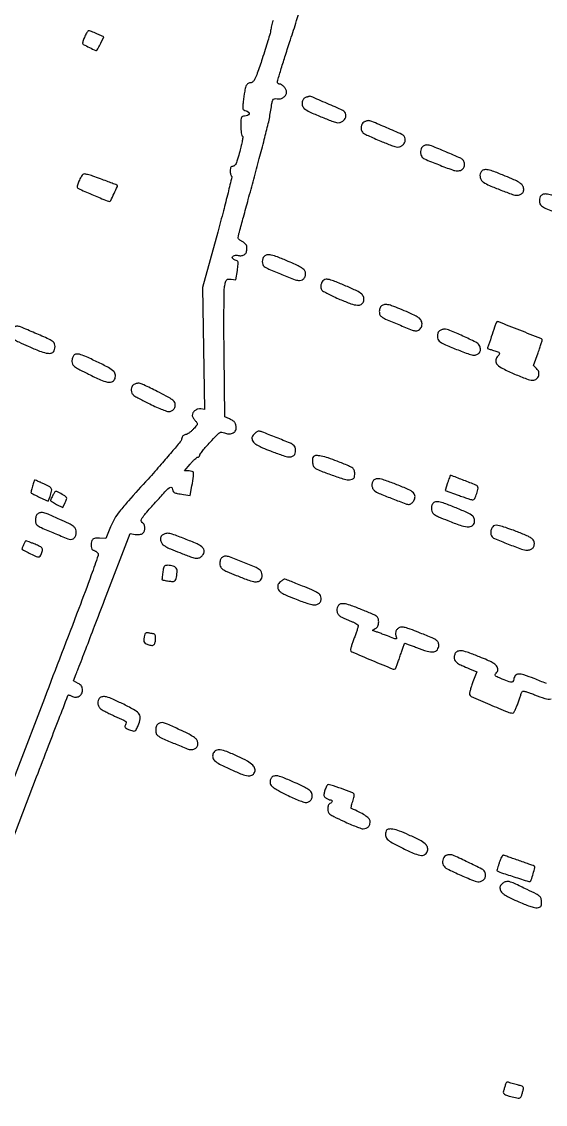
# Model space of a CAD drawing. Header units: metres. Extents: x 244 to 6504, y 133 to 4776.
# Drawn here: x 2419.5 to 2647.4, y 2504.1 to 2975 of the extents above; entities that cross this region are included whole.
import ezdxf

# ---------------------------------------------------------------- set-up
doc = ezdxf.new("R2010")
doc.units = ezdxf.units.M
doc.header["$MEASUREMENT"] = 0

msp = doc.modelspace()

# ---------------------------------------------------------------- linework, layer by layer
for points in [[(3073.43, 1797.58, -0.000015), (3212.47, 1744.26, -0.000001), (3356.48, 1689.04, -0.090549)], [(3360.94, 1697.34, -0.000001), (3222.9, 1750.06, -0.000075), (3098.13, 1797.73, -0.00214)], [(2390.74, 4302.36, -0.000001), (2436.6, 4383.87, -0.253439)], [(5649.78, 2908.29, -0.000001), (5592.12, 2927.27, -0.000136)], [(1770.95, 4232.21, -0.000001), (1756.31, 4203.53, -0.092463)], [(2358.85, 2292.47, -0.000002), (2402.87, 2275.77, -0.000001), (2455, 2255.99, -0.000469)], [(2661.8, 3304.26, -0.000001), (2697.55, 3290.75, -0.000089)], [(2166.88, 2385.74, -0.000003), (2059.01, 2428.09, -0.099946)], [(2836.31, 1902.63, -0.000001), (2798.12, 1918.05, -0.081722)], [(2106.7, 3796.48, 0.000002), (2119.15, 3818.66)], [(2297.42, 3562.08, -0.000023), (2063.26, 3651.71, -0.089134)], [(1593.92, 2905.57, -0.000004), (1514.48, 2912.51, -0.000011)], [(3110.93, 3253.38, 0.000013), (3012.15, 3290.74, 0.000016), (2894.73, 3335.15, 0.000013), (2769.32, 3382.57, -0.00051)], [(3277.66, 3166.01, -0.000003), (3312.3, 3149.56, -0.000078)], [(1857.04, 2862.14, 0.000008), (1895.3, 2965.72, 0.303576)], [(1986.93, 2957.13, 0.000002), (2009.06, 2948.59, 0.092301)], [(1716.95, 2894.91, -0.000001), (1705.81, 2895.88, -0.000045)], [(2910.82, 2101.23, -0.000002), (2871.64, 2116.15, -0.08954)], [(1989.74, 2610.17, -0.000005), (1937.37, 2630.58, -0.000013)], [(2254.72, 3067.12, -0.000014), (2282.68, 3056.39, -0.038526)], [(2835.59, 1257.96, 0.000001), (2811.6, 1266.94)], [(2724.87, 2153.38, -0.00001), (2851.52, 2105.29, -0.308463)], [(2412.46, 2611.06), (2426.04, 2646.5, -0.000208), (2431.27, 2660.1, -0.000343), (2435.69, 2671.59, -0.000016), (2439.69, 2681.96, -0.075867), (2439.8, 2682.15, -0.287395), (2439.94, 2682.2, -0.024406), (2440.32, 2682.1, -0.026458), (2440.79, 2681.92, -0.017036), (2441.32, 2681.66, 0.11566), (2442.95, 2681.22, 0.132443), (2444.52, 2681.59, 0.138645), (2445.64, 2682.68, 0.131711), (2446.05, 2684.22, 0.049943), (2445.95, 2685.24, 0.095585), (2445.64, 2686, 0.089206), (2445.05, 2686.63, 0.039238), (2444.08, 2687.23), (2442.11, 2688.25), (2443.33, 2691.38, 0.001087), (2444.19, 2693.6, 0.000039), (2447.46, 2702.1, 0.000072), (2451.31, 2712.14, 0.00005), (2455.66, 2723.45), (2466.77, 2752.37), (2468.99, 2752.01, 0.035136), (2469.96, 2751.92, 0.041205), (2470.88, 2751.98, 0.045934), (2471.66, 2752.17, 0.091449), (2472.21, 2752.48, 0.130622), (2472.96, 2753.52, 0.102359), (2473.17, 2754.9, 0.101652), (2472.82, 2756.26, 0.126914), (2471.98, 2757.25, -0.268832), (2471.6, 2758.05, -0.124601), (2472, 2759.18, -0.033117), (2473.51, 2761.15, -0.002783), (2477.77, 2765.97, -0.002748), (2481.91, 2770.53, -0.03062), (2483.67, 2772.24, -0.170771), (2484.53, 2772.57, -0.387782), (2485.01, 2772.15, 0.07754), (2485.34, 2770.99, 0.157624), (2485.98, 2770.29, 0.080635), (2487.21, 2769.84, 0.010889), (2489.94, 2769.37), (2492.93, 2768.92), (2493.67, 2773.18, 0.005573), (2494.34, 2777.32, 0.086545), (2494.31, 2778.76, 0.266711), (2493.74, 2779.42, 0.083449), (2492.39, 2779.64), (2490.37, 2779.64), (2492.86, 2782.62, -0.015637), (2493.88, 2783.77, -0.021031), (2494.87, 2784.73, -0.018709), (2495.74, 2785.45, -0.164732), (2496.21, 2785.61, 0.095977), (2496.53, 2785.67, 0.097073), (2496.81, 2785.85, 0.098516), (2497, 2786.12, 0.102131), (2497.06, 2786.43, -0.160217), (2497.23, 2786.95, -0.007172), (2498.38, 2788.45, -0.011442), (2499.82, 2790.21, -0.007877), (2501.53, 2792.13, -0.004702), (2504.42, 2795.22, -0.059923), (2505.64, 2796.23, -0.162486), (2506.62, 2796.48, -0.089435), (2507.83, 2796.17, 0.09546), (2509.6, 2795.73, 0.113472), (2511.3, 2796.03, 0.134234), (2512.51, 2796.98, 0.161935), (2512.95, 2798.34, 0.054555), (2512.8, 2799.67, 0.107118), (2512.35, 2800.62, 0.089577), (2511.48, 2801.41, 0.030139), (2509.98, 2802.24), (2507.99, 2803.18), (2507.66, 2830.33, -0.002051), (2507.57, 2841.36, -0.003417), (2507.6, 2850.64, -0.002103), (2507.7, 2858.21, -0.048788), (2507.95, 2860.35, -0.014615), (2508.38, 2862.11, -0.133917), (2508.78, 2862.78, -0.188302), (2509.41, 2863.04, -0.034635), (2510.68, 2862.98), (2512.78, 2862.73), (2513.4, 2866.86, 0.00627), (2513.76, 2869.47, 0.079375), (2513.72, 2870.46, 0.205326), (2513.36, 2871, 0.080493), (2512.52, 2871.36, -0.129263), (2511.42, 2871.96, -0.353195), (2511.31, 2872.78, -0.219683), (2512.23, 2873.4, -0.093932), (2513.73, 2873.35, 0.079715), (2515.35, 2873.26, 0.143315), (2516.58, 2873.76, 0.144491), (2517.34, 2874.84, 0.081539), (2517.6, 2876.42, 0.056348), (2517.49, 2877.39, 0.095751), (2517.16, 2878.13, 0.084999), (2516.54, 2878.76, 0.03686), (2515.55, 2879.37, -0.027048), (2514.46, 2880.01, -0.117892), (2513.95, 2880.56, -0.14353), (2513.79, 2881.21, -0.047325), (2513.94, 2882.2, -0.005449), (2514.28, 2883.51, -0.00011), (2516.07, 2890.07, -0.00026), (2518.16, 2897.74, -0.000175), (2520.55, 2906.5, 0.001966), (2522.97, 2915.46, 0.002489), (2525.13, 2923.77, 0.001964), (2526.88, 2930.75, 0.020217), (2527.48, 2933.66, -0.002225), (2528.44, 2939.44, -0.057194), (2528.88, 2940.96, -0.246936), (2529.56, 2941.52, -0.100725), (2530.78, 2941.52, 0.104165), (2532.23, 2941.54, 0.101566), (2533.55, 2942.13, 0.107519), (2534.49, 2943.16, 0.130666), (2534.82, 2944.42, 0.125364), (2534.55, 2945.48, 0.056523), (2533.72, 2946.66, 0.056929), (2532.67, 2947.6, 0.1559), (2531.74, 2947.9, -0.103583), (2531.4, 2947.97, -0.098903), (2531.11, 2948.17, -0.096811), (2530.91, 2948.48, -0.094672), (2530.84, 2948.83, -0.074329), (2530.95, 2949.53, -0.000666), (2532.51, 2954.62, -0.002275), (2534.34, 2960.46, -0.001465), (2536.52, 2967.21, -0.000023), (2539.21, 2975.48, -0.000011), (2542.66, 2986.09, -0.000011), (2546.26, 2997.15, -0.000015), (2549.45, 3006.96)], [(3020.53, 2505.4, -0.000009), (3041.92, 2560.53, -0.000258)], [(2487.51, 2262.24, 0.000015), (2352.21, 2313.65, 0.000934)], [(2528.92, 2975.56, 0.017958), (2528.27, 2973.22, 0.027384), (2527.89, 2971.15, -0.037328), (2527.62, 2969.83, -0.003561), (2526.7, 2966.66, -0.004528), (2525.54, 2962.9, -0.003556), (2524.22, 2958.84, -0.002963), (2522.1, 2952.6, -0.031646), (2521.07, 2950.14, -0.091532), (2520.18, 2948.95, -0.158575), (2519.07, 2948.44, 0.137494), (2517.89, 2947.95, 0.137439), (2517.14, 2946.93, 0.053023), (2516.6, 2944.88, 0.006301), (2515.96, 2940.21, 0.00883), (2515.72, 2938.01, 0.09733), (2515.82, 2937.13, 0.200145), (2516.23, 2936.63, 0.058976), (2517.18, 2936.27, -0.115423), (2518.24, 2935.73, -0.293123), (2518.48, 2934.93, -0.235254), (2517.84, 2934.24, -0.093087), (2516.53, 2933.99, 0.086335), (2515.63, 2933.83, 0.220826), (2515.17, 2933.38, 0.082739), (2514.98, 2932.39, 0.00669), (2514.95, 2929.74, 0.013975), (2514.99, 2928.09, 0.021275), (2515.13, 2926.67, 0.017036), (2515.33, 2925.55, 0.262498), (2515.58, 2925.27, -0.353559), (2515.78, 2924.95, -0.010067), (2515.53, 2923.25, -0.015843), (2515.11, 2921.13, -0.008947), (2514.48, 2918.59, -0.006713), (2513.52, 2915.22, -0.034803), (2512.84, 2913.41, -0.072046), (2512.22, 2912.45, -0.216872), (2511.52, 2912.13, 0.098114), (2510.95, 2912.02, 0.156729), (2510.58, 2911.7, 0.107271), (2510.37, 2911.12, 0.032583), (2510.31, 2910.18, 0.027005), (2510.35, 2909.41, 0.033564), (2510.48, 2908.7, 0.035658), (2510.66, 2908.14, 0.159444), (2510.88, 2907.88, -0.324993), (2511.04, 2907.49, -0.000661), (2509.34, 2900.57, -0.003969), (2507.34, 2892.74, -0.002408), (2504.85, 2883.5), (2498.26, 2859.47), (2498.71, 2832.88), (2499.16, 2806.3), (2497.55, 2806.61, 0.118084), (2496.27, 2806.55, 0.090018), (2495, 2805.92, 0.093252), (2494.08, 2804.92, 0.140535), (2493.75, 2803.78, 0.097876), (2493.84, 2803.32, 0.034096), (2494.13, 2802.72, 0.032316), (2494.56, 2802.09, 0.032409), (2495.06, 2801.51, -0.033779), (2495.83, 2800.64, -0.213344), (2495.96, 2800.08, -0.124293), (2495.66, 2799.43, -0.008865), (2494.37, 2797.91, -0.028214), (2493.49, 2797.02, -0.028279), (2492.52, 2796.24, -0.029478), (2491.6, 2795.65, -0.091441), (2490.91, 2795.42, 0.079576), (2490.26, 2795.22, 0.090135), (2489.74, 2794.83, 0.083067), (2489.35, 2794.25, 0.056625), (2489.12, 2793.5, -0.123041), (2488.56, 2792.32, -0.003374), (2484.91, 2787.91, -0.006392), (2480.31, 2782.55, -0.003504), (2474.54, 2776.1, 0.002044), (2465.99, 2766.61, 0.01584), (2462.16, 2762.03, 0.033233), (2459.93, 2758.75, 0.036451), (2458.22, 2755.31), (2456.14, 2750.2), (2453.46, 2750.4, 0.022536), (2452.1, 2750.43, 0.072936), (2451.2, 2750.29, 0.106492), (2450.58, 2749.93, 0.086654), (2450.11, 2749.33, 0.100177), (2449.78, 2748.21, 0.055009), (2449.8, 2746.78, 0.05878), (2450.11, 2745.57, 0.311571), (2450.64, 2745.2, -0.104015), (2450.89, 2745.14, -0.018524), (2451.32, 2744.93, -0.019319), (2451.82, 2744.65, -0.016363), (2452.32, 2744.3, -0.326644), (2452.79, 2742.85, -0.005477), (2449.85, 2734.39, -0.005014), (2444.41, 2719.75, -0.000388), (2429.43, 2680.67), (2405.31, 2617.93)], [(3433.83, 1894.18, -0.000012), (3289.85, 1953, -0.000025)], [(2592.86, 1267.89, -0.000002), (2552.45, 1283.32, -0.105537)], [(2874.35, 2096.45, 0.000005), (2911.92, 2082.18, 0.000032)], [(2647.86, 2687.14, 0.006023), (2642.58, 2689.27, 0.013281), (2638.05, 2690.9, 0.087606), (2635.68, 2691.24, 0.215846), (2634.35, 2690.59, 0.136185), (2633.64, 2688.99, -0.081365), (2633.33, 2688, -0.287213), (2632.78, 2687.68, -0.086714), (2631.73, 2687.88, -0.005005), (2628.68, 2689.09, -0.006442), (2626.39, 2690.06, -0.092647), (2625.66, 2690.55, -0.312654), (2625.57, 2691.04, -0.090849), (2626.03, 2691.72, 0.048349), (2626.55, 2692.35, 0.11344), (2626.77, 2692.91, 0.104778), (2626.72, 2693.55, 0.037583), (2626.41, 2694.4, 0.117177), (2625.71, 2695.3, 0.039217), (2624.33, 2696.24, 0.026233), (2622.17, 2697.33, 0.008318), (2618.84, 2698.73, 0.00827), (2614.01, 2700.58, 0.044921), (2611.31, 2701.3, 0.096525), (2609.59, 2701.26, 0.167091), (2608.38, 2700.52, 0.073821), (2608.09, 2700.04, 0.041875), (2607.88, 2699.4, 0.040745), (2607.78, 2698.7, 0.052685), (2607.8, 2698.06, 0.12536), (2608.25, 2696.97, 0.083612), (2609.24, 2696.03, 0.043016), (2611.05, 2695.01, 0.008604), (2614.46, 2693.55), (2617.59, 2692.27), (2615.92, 2687.83, 0.010189), (2615.29, 2686.07, 0.013215), (2614.8, 2684.42, 0.010918), (2614.45, 2683.04, 0.106166), (2614.45, 2682.44, 0.243391), (2615.14, 2681.57, 0.002092), (2623.23, 2678.04, 0.004015), (2630.99, 2674.77, 0.098064), (2633.28, 2674.32, 0.262235), (2633.66, 2674.53, 0.019299), (2634.27, 2675.63, 0.022906), (2634.92, 2677.08, 0.015097), (2635.54, 2678.79, -0.005504), (2636.13, 2680.54, -0.007581), (2636.7, 2682.1, -0.005095), (2637.22, 2683.38, -0.086847), (2637.46, 2683.77, -0.2713), (2637.84, 2683.89, -0.012453), (2639.21, 2683.54, -0.017827), (2640.87, 2683.01, -0.011526), (2642.77, 2682.28, 0.022848), (2647.24, 2680.67, 0.104707), (2649.97, 2680.42, 0.224392)], [(2862.15, 2119.97, -0.000008), (2820.04, 2135.87, -0.000412)]]:
    msp.add_lwpolyline(points, format="xyb")
for points in [[(2447.06, 2968.69, 0.008234), (2446.67, 2967.72, 0.010196), (2446.35, 2966.81, 0.008704), (2446.11, 2966.04, 0.071935), (2446.05, 2965.68, 0.27998), (2446.38, 2965.15, 0.006795), (2449.08, 2963.79, 0.006406), (2451.82, 2962.5, 0.333831), (2452.36, 2962.62, 0.055043), (2452.46, 2962.77, 0.00104), (2452.89, 2963.58, 0.002522), (2453.38, 2964.54, 0.001684), (2453.94, 2965.64), (2455.37, 2968.47), (2452.31, 2969.78, 0.00655), (2451.1, 2970.28, 0.008643), (2449.98, 2970.7, 0.00655), (2449.03, 2971.03, 0.079665), (2448.66, 2971.09, 0.22149), (2448.37, 2970.95, 0.027622), (2447.94, 2970.38, 0.028326), (2447.48, 2969.61, 0.019852)], [(2543.3, 2942.15, 0.083087), (2542.83, 2941.94, 0.052697), (2542.38, 2941.56, 0.051293), (2542, 2941.08, 0.064817), (2541.76, 2940.57, 0.12952), (2541.67, 2938.74, 0.164583), (2542.53, 2937.29, 0.070349), (2544.77, 2935.85, 0.010227), (2549.77, 2933.68, 0.003548), (2554.57, 2931.76, 0.039008), (2556.55, 2931.15, 0.103251), (2557.82, 2931.14, 0.097038), (2559.02, 2931.63, 0.074849), (2560.01, 2932.5, 0.106707), (2560.54, 2933.54, 0.114584), (2560.59, 2934.64, 0.09639), (2560.15, 2935.74, 0.145838), (2559.37, 2936.4, 0.001355), (2552.43, 2939.45, 0.001062), (2545.39, 2942.51, 0.199477), (2544.62, 2942.52, -0.024046), (2544.49, 2942.48, -0.001935), (2544.15, 2942.38, -0.002608), (2543.74, 2942.27, -0.002)], [(2568.44, 2931.29, 0.140858), (2567.72, 2930.54, 0.084416), (2567.34, 2929.36, 0.079504), (2567.35, 2928.05, 0.099314), (2567.79, 2926.92, 0.134605), (2568.25, 2926.5, 0.005113), (2570.34, 2925.47, 0.00887), (2572.88, 2924.31, 0.006098), (2575.79, 2923.07, 0.003692), (2580.47, 2921.2, 0.0388), (2582.44, 2920.59, 0.101177), (2583.71, 2920.57, 0.09921), (2584.89, 2921.05, 0.076412), (2585.86, 2921.92, 0.108445), (2586.38, 2922.95, 0.114151), (2586.41, 2924.07, 0.09154), (2585.96, 2925.18, 0.147898), (2585.03, 2925.98, 0.00221), (2578.39, 2928.89, 0.002868), (2571.85, 2931.68, 0.105938), (2570.26, 2931.98, 0.064084), (2569.93, 2931.93, 0.020452), (2569.45, 2931.77, 0.020034), (2568.93, 2931.55, 0.021079)], [(2593.91, 2920.61, 0.115957), (2593.39, 2919.77, 0.064322), (2593.15, 2918.58, 0.063027), (2593.23, 2917.33, 0.095689), (2593.62, 2916.33, 0.15364), (2594.78, 2915.36, 0.004193), (2600.94, 2912.85, 0.006065), (2606.99, 2910.54, 0.088556), (2609.22, 2910.14, 0.115426), (2610.87, 2910.53, 0.150751), (2611.98, 2911.58, 0.152464), (2612.3, 2913.07, 0.118732), (2611.76, 2914.65, 0.148741), (2610.64, 2915.6, 0.00345), (2604.19, 2918.39, 0.004723), (2597.85, 2921.01, 0.095838), (2595.82, 2921.4, 0.059506), (2595.33, 2921.35, 0.039031), (2594.8, 2921.17, 0.039005), (2594.29, 2920.91, 0.058986)], [(2619.74, 2910.01, 0.128166), (2619.09, 2908.9, 0.105467), (2619, 2907.54, 0.102085), (2619.49, 2906.21, 0.112368), (2620.44, 2905.24, 0.041068), (2623.16, 2903.79, 0.008943), (2628.09, 2901.77, 0.00648), (2633.12, 2899.88, 0.086617), (2635.06, 2899.54, 0.095472), (2636.53, 2899.83, 0.141404), (2637.56, 2900.63, 0.144499), (2637.99, 2901.84, 0.101349), (2637.78, 2903.28, 0.120039), (2637.12, 2904.27, 0.052107), (2635.85, 2905.21, 0.029725), (2633.72, 2906.31, 0.006951), (2630.01, 2907.88, 0.005985), (2625.05, 2909.84, 0.039991), (2622.51, 2910.58, 0.092747), (2620.92, 2910.62, 0.156202)], [(2446.16, 2908.58, 0.042497), (2445.15, 2907.06, 0.030058), (2444.27, 2905.21, 0.02383), (2443.67, 2903.48, 0.275074), (2443.84, 2902.81, 0.094483), (2444.81, 2902.16, 0.001567), (2450.76, 2899.62, 0.001508), (2456.75, 2897.11, 0.098857), (2457.84, 2896.89, 0.286241), (2458.32, 2897.19, 0.004229), (2459.8, 2900.28, 0.003946), (2461.24, 2903.41, 0.351686), (2461.12, 2903.87, 0.068484), (2460.98, 2903.95, 0.000171), (2458.92, 2904.74, 0.001086), (2456.59, 2905.63, 0.000676), (2453.86, 2906.66, 0.006402), (2450.47, 2907.89, 0.022555), (2448.24, 2908.55, 0.030247), (2446.76, 2908.82, 0.261273)], [(2645.58, 2899.41, 0.122205), (2644.99, 2898.44, 0.081261), (2644.81, 2897.14, 0.082282), (2645.06, 2895.87, 0.131841), (2645.69, 2894.98, 0.074518), (2647.64, 2893.8, 0.005701), (2653.34, 2891.5, 0.005138), (2659.14, 2889.3, 0.088189), (2661.14, 2888.94, 0.152433), (2662.43, 2889.35, 0.12184), (2663.41, 2890.45, 0.115696), (2663.79, 2891.94, 0.128555), (2663.44, 2893.37, 0.133461), (2662.81, 2894.04, 0.016166), (2661.02, 2895.06, 0.017009), (2658.64, 2896.21, 0.009976), (2655.72, 2897.43, 0.005957), (2650.82, 2899.3, 0.039849), (2648.31, 2900, 0.092153), (2646.74, 2900.02, 0.153897)], [(2525.02, 2872.91, 0.12159), (2524.44, 2871.96, 0.077429), (2524.25, 2870.67, 0.079831), (2524.46, 2869.42, 0.149467), (2525.05, 2868.6, 0.062297), (2527.16, 2867.38, 0.005607), (2532.82, 2865.04, 0.00444), (2538.63, 2862.79, 0.090732), (2540.47, 2862.45, 0.12993), (2541.74, 2862.78, 0.128079), (2542.68, 2863.7, 0.120035), (2543.1, 2865.01, 0.105613), (2542.89, 2866.44, 0.13825), (2542.29, 2867.26, 0.032963), (2540.89, 2868.23, 0.024164), (2538.73, 2869.37, 0.008593), (2535.55, 2870.79, 0.009013), (2530.89, 2872.69, 0.042412), (2528.12, 2873.49, 0.083656), (2526.3, 2873.55, 0.163973)], [(2550.97, 2862.6, 0.122962), (2550.22, 2861.79, 0.081492), (2549.8, 2860.58, 0.081669), (2549.79, 2859.31, 0.124585), (2550.22, 2858.3, 0.10266), (2550.87, 2857.73, 0.008515), (2552.86, 2856.65, 0.01109), (2555.31, 2855.45, 0.008326), (2558.05, 2854.23, 0.012845), (2562.82, 2852.34, 0.063815), (2565.62, 2851.71, 0.148506), (2567.3, 2852.05, 0.194711), (2568.29, 2853.24, 0.13014), (2568.38, 2855.03, 0.159623), (2567.54, 2856.47, 0.070612), (2565.37, 2857.91, 0.011007), (2560.67, 2860.04, 0.00394), (2555.81, 2862.05, 0.031671), (2553.52, 2862.82, 0.07679), (2552.09, 2862.97, 0.134525)], [(2576.72, 2851.78, 0.174258), (2575.73, 2850.95, 0.099092), (2575.21, 2849.44, 0.098011), (2575.32, 2847.84, 0.166449), (2576.06, 2846.74, 0.061398), (2577.9, 2845.67, 0.003984), (2583.63, 2843.26, 0.002927), (2589.53, 2840.88, 0.094797), (2591.04, 2840.59, 0.170511), (2592.64, 2841.15, 0.154219), (2593.62, 2842.62, 0.143879), (2593.62, 2844.46, 0.145941), (2592.62, 2846, 0.061887), (2591.24, 2846.9, 0.007157), (2587.9, 2848.48, 0.009153), (2584.12, 2850.12, 0.011234), (2580.53, 2851.5, 0.031214), (2579.47, 2851.81, 0.036686), (2578.43, 2851.96, 0.040361), (2577.49, 2851.95, 0.066938)], [(2625.89, 2843.73, 0.006689), (2625.34, 2842.19, 0.00049), (2623.9, 2837.91, 0.000052), (2622.29, 2833.14, 0.081307), (2622.26, 2832.96, 0.319279), (2622.3, 2832.9, 0.001436), (2623.04, 2832.65, 0.005861), (2623.89, 2832.37, 0.003579), (2624.91, 2832.05, -0.014049), (2626.82, 2831.42, -0.18307), (2627.38, 2830.94, -0.283421), (2627.35, 2830.33, -0.032536), (2626.46, 2829.21, 0.184994), (2625.81, 2827.52, 0.202576), (2626.48, 2825.91, 0.077705), (2628.96, 2824.14, 0.014249), (2634.07, 2821.76, 0.011975), (2639.22, 2819.68, 0.075637), (2641.98, 2819.09, 0.191034), (2643.58, 2819.62, 0.158294), (2644.54, 2821.15, 0.055791), (2644.65, 2821.99, 0.079649), (2644.55, 2822.74, 0.076196), (2644.21, 2823.45, 0.046595), (2643.62, 2824.15), (2642.29, 2825.49), (2644.3, 2831.06, 0.005091), (2645.05, 2833.21, 0.008237), (2645.64, 2835.06, 0.00285), (2646.11, 2836.64, 0.301409), (2646.04, 2836.85, 0.07598), (2645.42, 2837.21, 0.000205), (2636.3, 2840.82, 0.000167), (2627.12, 2844.45, 0.094273), (2626.54, 2844.56, 0.176547), (2626.39, 2844.51, 0.050713), (2626.21, 2844.32, 0.044251), (2626.03, 2844.05, 0.034717)], [(2415.62, 2841.62, 0.082672), (2415.33, 2841.13, 0.0392), (2415.12, 2840.42, 0.037456), (2415.01, 2839.62, 0.043436), (2415.04, 2838.86, 0.125041), (2415.46, 2837.75, 0.090673), (2416.41, 2836.81, 0.038857), (2418.3, 2835.74, 0.005226), (2422.45, 2833.85, 0.008426), (2427.33, 2831.78, 0.04178), (2430.17, 2830.9, 0.084747), (2432.03, 2830.81, 0.16765), (2433.34, 2831.45, 0.121633), (2433.91, 2832.4, 0.077377), (2434.1, 2833.69, 0.079491), (2433.89, 2834.94, 0.145985), (2433.3, 2835.78, 0.061109), (2431.41, 2836.92, 0.003692), (2425.32, 2839.6, 0.002585), (2419.03, 2842.27, 0.099518), (2417.54, 2842.57, 0.070759), (2417.05, 2842.5, 0.0446), (2416.51, 2842.29, 0.043977), (2416, 2841.99, 0.060431)], [(2601.19, 2840.45, 0.121711), (2600.62, 2839.5, 0.077284), (2600.43, 2838.21, 0.078887), (2600.64, 2836.95, 0.139918), (2601.23, 2836.09, 0.070496), (2603.35, 2834.78, 0.007307), (2608.79, 2832.51, 0.006423), (2614.33, 2830.37, 0.089189), (2616.43, 2829.99, 0.12442), (2617.91, 2830.36, 0.150958), (2618.9, 2831.37, 0.14678), (2619.17, 2832.8, 0.115861), (2618.65, 2834.28, 0.136362), (2617.15, 2835.63, 0.007923), (2611.52, 2838.31, 0.009497), (2605.89, 2840.76, 0.098068), (2603.41, 2841.25, 0.04845), (2602.81, 2841.19, 0.037715), (2602.17, 2841.02, 0.038812), (2601.6, 2840.76, 0.07157)], [(2442.21, 2829.86, 0.086942), (2441.91, 2829.42, 0.036633), (2441.65, 2828.75, 0.034831), (2441.48, 2827.98, 0.03821), (2441.42, 2827.21, 0.127388), (2441.72, 2826.05, 0.104589), (2442.56, 2825.08, 0.040954), (2444.37, 2823.93, 0.004636), (2448.69, 2821.71, 0.010621), (2453.87, 2819.26, 0.055411), (2456.87, 2818.29, 0.127585), (2458.74, 2818.39, 0.19563), (2459.98, 2819.41, 0.144832), (2460.36, 2821.27, 0.176834), (2459.62, 2822.86, 0.074186), (2457.34, 2824.56, 0.011712), (2452.33, 2827.09, 0.004351), (2447.11, 2829.51, 0.039797), (2444.76, 2830.36, 0.108802), (2443.33, 2830.43, 0.156026)], [(2468.74, 2817.38, 0.067625), (2468.05, 2816.99, 0.100943), (2467.59, 2816.46, 0.088011), (2467.33, 2815.74, 0.041266), (2467.25, 2814.75, 0.108443), (2467.53, 2813.48, 0.121963), (2468.32, 2812.5, 0.045127), (2470.06, 2811.4, 0.004157), (2474.64, 2809.1, 0.007311), (2477.57, 2807.71, 0.009694), (2480.29, 2806.54, 0.007368), (2482.58, 2805.65, 0.089931), (2483.5, 2805.48, 0.10169), (2484.76, 2805.74, 0.119025), (2485.74, 2806.47, 0.115924), (2486.29, 2807.58, 0.092954), (2486.35, 2808.92, 0.16033), (2485.88, 2809.87, 0.050179), (2484.64, 2810.89, 0.027808), (2482.45, 2812.2, 0.005991), (2478.51, 2814.21, 0.001214), (2472.7, 2817.06, 0.034814), (2471.16, 2817.68, 0.120037), (2470.09, 2817.76, 0.054709)], [(2520.57, 2795.54, 0.03904), (2519.99, 2794.79, 0.104593), (2519.75, 2794.16, 0.106546), (2519.78, 2793.5, 0.041418), (2520.1, 2792.62, 0.118366), (2520.8, 2791.72, 0.041371), (2522.19, 2790.79, 0.026667), (2524.38, 2789.72, 0.007841), (2527.85, 2788.32, 0.005886), (2532.77, 2786.49, 0.039515), (2535.28, 2785.8, 0.091369), (2536.84, 2785.8, 0.153186), (2538, 2786.4, 0.121707), (2538.58, 2787.35, 0.077289), (2538.77, 2788.65, 0.078919), (2538.56, 2789.9, 0.140234), (2537.97, 2790.76, 0.075237), (2536.46, 2791.67, 0.002821), (2530.34, 2794.15, 0.002402), (2524.12, 2796.59, 0.092665), (2522.65, 2796.87, 0.106516), (2522.23, 2796.78, 0.035967), (2521.68, 2796.48, 0.033863), (2521.1, 2796.05, 0.032903)], [(2546.52, 2785.83, 0.172792), (2546.12, 2784.98, 0.045904), (2546.11, 2783.46, 0.046058), (2546.37, 2781.96, 0.162948), (2546.91, 2781.15, 0.070758), (2549.29, 2779.8, 0.009877), (2554.61, 2777.82, 0.008367), (2560.05, 2776.03, 0.100242), (2562.24, 2775.8, 0.035375), (2563.36, 2775.99, 0.136688), (2563.96, 2776.33, 0.137683), (2564.31, 2776.93, 0.036094), (2564.5, 2778.04, 0.094259), (2564.35, 2779.67, 0.162321), (2563.59, 2780.78, 0.062553), (2561.76, 2781.84, 0.005608), (2556.84, 2783.85, 0.013858), (2552.9, 2785.28, 0.03279), (2549.88, 2786.07, 0.043416), (2547.68, 2786.29, 0.20309)], [(2424.25, 2772.95, 0.009372), (2423.96, 2771.9, 0.014339), (2423.75, 2770.97, 0.008778), (2423.61, 2770.2, 0.241154), (2423.67, 2770.01, 0.079881), (2423.86, 2769.88, 0.001687), (2424.89, 2769.36, 0.003866), (2426.12, 2768.76, 0.002591), (2427.52, 2768.1), (2431.15, 2766.42), (2431.93, 2768.56, 0.029405), (2432.59, 2770.78, 0.176955), (2432.45, 2771.95, 0.152224), (2431.57, 2772.86, 0.020175), (2429.14, 2774.05, 0.001958), (2427.72, 2774.67, 0.003043), (2426.5, 2775.19, 0.00091), (2425.43, 2775.64, 0.098502), (2425.27, 2775.67, 0.307357), (2425.17, 2775.6, 0.004585), (2424.89, 2774.87, 0.01058), (2424.58, 2774, 0.006569)], [(2572.71, 2775.54, 0.128097), (2572.06, 2774.43, 0.105571), (2571.97, 2773.06, 0.102272), (2572.45, 2771.74, 0.112715), (2573.41, 2770.77, 0.045503), (2575.63, 2769.62, 0.004856), (2581.04, 2767.47, 0.003159), (2586.67, 2765.35, 0.089053), (2588.2, 2765.07, 0.128772), (2588.62, 2765.18, 0.043511), (2589.15, 2765.54, 0.039863), (2589.69, 2766.07, 0.036312), (2590.16, 2766.68, 0.144632), (2590.71, 2768.51, 0.207569), (2590.06, 2770.04, 0.084154), (2587.79, 2771.56, 0.013305), (2582.82, 2773.63, 0.005934), (2577.93, 2775.45, 0.039659), (2575.43, 2776.13, 0.091496), (2573.86, 2776.14, 0.152862)], [(2604.9, 2774.38), (2603.86, 2771.1), (2609.45, 2769.08, 0.004529), (2611.65, 2768.31, 0.006227), (2613.65, 2767.65, 0.004125), (2615.33, 2767.14, 0.072039), (2615.9, 2767.06, 0.293434), (2616.69, 2767.56, 0.02896), (2617.55, 2769.77, 0.029489), (2618.14, 2772.07, 0.25342), (2617.84, 2773.05, 0.099848), (2617.2, 2773.47, 0.000942), (2612.01, 2775.5, 0.001011), (2606.83, 2777.51, 0.092138), (2606.03, 2777.66, 0.319764), (2605.99, 2777.63, 0.000471), (2605.67, 2776.69, 0.003338), (2605.31, 2775.64, 0.002023)], [(2433.16, 2769.08, 0.006759), (2432.77, 2768.31, 0.009205), (2432.44, 2767.6, 0.006544), (2432.19, 2767, 0.097109), (2432.14, 2766.77, 0.244898), (2432.24, 2766.58, 0.009589), (2432.92, 2766.13, 0.015118), (2433.77, 2765.62, 0.009887), (2434.77, 2765.08), (2437.4, 2763.74), (2438.48, 2765.82, 0.033052), (2439.12, 2767.28, 0.223051), (2439.04, 2768.04, 0.127564), (2438.37, 2768.72, 0.008511), (2435.97, 2770.07, 0.02274), (2434.84, 2770.62, 0.187685), (2434.28, 2770.64, 0.172359), (2433.83, 2770.27, 0.018568)], [(2598.45, 2765.44, 0.08315), (2598.16, 2764.95, 0.039045), (2597.95, 2764.23, 0.037282), (2597.84, 2763.43, 0.043006), (2597.87, 2762.66, 0.119243), (2598.28, 2761.55, 0.101558), (2599.17, 2760.67, 0.042303), (2600.96, 2759.71, 0.005272), (2605.04, 2758.01, 0.010414), (2610.39, 2755.97, 0.057446), (2613.39, 2755.28, 0.134021), (2615.22, 2755.56, 0.183004), (2616.39, 2756.72, 0.147252), (2616.62, 2758.47, 0.175338), (2615.82, 2759.93, 0.072921), (2613.55, 2761.4, 0.011448), (2608.63, 2763.51, 0.005538), (2603.51, 2765.5, 0.04318), (2601.05, 2766.19, 0.109986), (2599.56, 2766.14, 0.158147)], [(2426.68, 2761.04, 0.168571), (2425.89, 2760.13, 0.077607), (2425.54, 2758.57, 0.077827), (2425.69, 2756.99, 0.172014), (2426.35, 2756, 0.057734), (2428.12, 2754.96, 0.003514), (2433.76, 2752.54, 0.002382), (2439.6, 2750.1, 0.097821), (2440.94, 2749.83, 0.142629), (2441.96, 2750.13, 0.111697), (2442.77, 2750.95, 0.09468), (2443.24, 2752.16, 0.074477), (2443.29, 2753.58, 0.120105), (2442.87, 2754.7, 0.092818), (2441.95, 2755.63, 0.040227), (2440.13, 2756.69, 0.005457), (2436.12, 2758.55, 0.002891), (2431.09, 2760.79, 0.038635), (2429.18, 2761.45, 0.108962), (2427.93, 2761.5, 0.088041)], [(2625.41, 2755.95, 0.187367), (2624.51, 2755.36, 0.078828), (2623.86, 2754.04, 0.075854), (2623.64, 2752.53, 0.141952), (2623.98, 2751.35, 0.152125), (2625.3, 2750.24, 0.005983), (2631.21, 2747.82, 0.008426), (2637.03, 2745.64, 0.085326), (2639.57, 2745.2, 0.090094), (2641.02, 2745.46, 0.129853), (2642.08, 2746.21, 0.135158), (2642.6, 2747.36, 0.10157), (2642.54, 2748.76, 0.110722), (2642.11, 2749.62, 0.068877), (2641.27, 2750.4, 0.04322), (2639.89, 2751.19, 0.013079), (2637.67, 2752.16, 0.006038), (2632.91, 2754.01, 0.014834), (2629.37, 2755.23, 0.016735), (2626.75, 2755.94, 0.112705)], [(2480.47, 2751.45, 0.07051), (2480.12, 2750.88, 0.080534), (2479.96, 2750.26, 0.06979), (2479.99, 2749.55, 0.038555), (2480.22, 2748.71, 0.120099), (2480.89, 2747.69, 0.057703), (2482.15, 2746.77, 0.030615), (2484.33, 2745.69, 0.006182), (2488.34, 2744.07, 0.00372), (2493.01, 2742.29, 0.038402), (2494.99, 2741.72, 0.098948), (2496.26, 2741.71, 0.097549), (2497.45, 2742.19, 0.08551), (2498.53, 2743.2, 0.138579), (2498.98, 2744.36, 0.144751), (2498.76, 2745.55, 0.096603), (2497.89, 2746.65, 0.077147), (2495.86, 2747.91, 0.007555), (2490.52, 2750.08, 0.007135), (2485.09, 2752.1, 0.085852), (2482.9, 2752.48, 0.05716), (2482.23, 2752.41, 0.043517), (2481.53, 2752.18, 0.044549), (2480.91, 2751.85, 0.07455)], [(2420.3, 2747.43, 0.011844), (2420.01, 2746.75, 0.01848), (2419.8, 2746.15, 0.013141), (2419.65, 2745.66, 0.284226), (2419.7, 2745.52, 0.058358), (2419.85, 2745.42, 0.000797), (2420.88, 2744.88, 0.002242), (2422.07, 2744.27, 0.001471), (2423.45, 2743.57, 0.018619), (2425.89, 2742.45, 0.147485), (2427.11, 2742.33, 0.23471), (2427.9, 2742.94, 0.053105), (2428.49, 2744.56, 0.07638), (2428.58, 2745.55, 0.181155), (2428.28, 2746.21, 0.089014), (2427.45, 2746.8, 0.0107), (2425.38, 2747.71, 0.003525), (2424, 2748.27, 0.005146), (2422.77, 2748.74, 0.002637), (2421.73, 2749.13, 0.087142), (2421.47, 2749.17, 0.226653), (2421.28, 2749.08, 0.021811), (2420.97, 2748.66, 0.024352), (2420.63, 2748.1, 0.016778)], [(2506.37, 2741.59, 0.08315), (2506.08, 2741.1, 0.039045), (2505.87, 2740.38, 0.037282), (2505.77, 2739.58, 0.043006), (2505.79, 2738.81, 0.119243), (2506.2, 2737.7, 0.101558), (2507.09, 2736.82, 0.042303), (2508.88, 2735.87, 0.005272), (2512.96, 2734.17, 0.007247), (2517.8, 2732.29, 0.039842), (2520.49, 2731.52, 0.084174), (2522.21, 2731.47, 0.162932), (2523.43, 2732.08, 0.122205), (2524.01, 2733.05, 0.081261), (2524.19, 2734.35, 0.082282), (2523.95, 2735.62, 0.131841), (2523.31, 2736.51, 0.073585), (2521.59, 2737.56, 0.004233), (2515.84, 2739.93, 0.00362), (2509.97, 2742.24, 0.092135), (2508.29, 2742.55, 0.0705), (2507.8, 2742.48, 0.044599), (2507.26, 2742.27, 0.044004), (2506.75, 2741.96, 0.060663)], [(2480.92, 2735.48, 0.00552), (2480.77, 2734.29, 0.008728), (2480.67, 2733.26, 0.003464), (2480.61, 2732.39, 0.248431), (2480.66, 2732.26, 0.117109), (2480.8, 2732.2, 0.002229), (2481.59, 2732.05, 0.005284), (2482.51, 2731.88, 0.003499), (2483.57, 2731.71, 0.014655), (2485.16, 2731.52, 0.105645), (2485.93, 2731.61, 0.183164), (2486.38, 2731.98, 0.064209), (2486.71, 2732.78, 0.043025), (2487.21, 2735.58, 0.160417), (2486.81, 2737.3, 0.192511), (2485.53, 2738.26, 0.066013), (2483.19, 2738.57, 0.053368), (2482.13, 2738.46, 0.183145), (2481.56, 2738.09, 0.110645), (2481.22, 2737.31, 0.013995)], [(2532.14, 2731.4, 0.04275), (2531.44, 2730.72, 0.0916), (2531.06, 2730.08, 0.097356), (2530.95, 2729.37, 0.05294), (2531.07, 2728.49, 0.124659), (2531.61, 2727.49, 0.069988), (2532.68, 2726.61, 0.035307), (2534.61, 2725.61, 0.006608), (2538.29, 2724.07, 0.008154), (2541.02, 2723.03, 0.010027), (2543.6, 2722.15, 0.008624), (2545.79, 2721.49, 0.069154), (2546.83, 2721.35, 0.089789), (2548.28, 2721.61, 0.129626), (2549.34, 2722.37, 0.135012), (2549.86, 2723.52, 0.101446), (2549.8, 2724.91, 0.142908), (2549.24, 2725.87, 0.058173), (2548.02, 2726.79, 0.03014), (2545.84, 2727.88, 0.005873), (2541.78, 2729.56, 0.001077), (2538.83, 2730.73, 0.00172), (2536.32, 2731.71, 0.00032), (2534.09, 2732.57, 0.092308), (2533.9, 2732.61, 0.145226), (2533.74, 2732.56, 0.007147), (2533.28, 2732.25, 0.011072), (2532.74, 2731.86, 0.007729)], [(2557.47, 2721.22, 0.127452), (2556.83, 2720.13, 0.103165), (2556.74, 2718.77, 0.099207), (2557.19, 2717.45, 0.108262), (2558.11, 2716.45, 0.033206), (2558.88, 2715.98, 0.010767), (2560.07, 2715.4, 0.010681), (2561.42, 2714.81, 0.011813), (2562.75, 2714.29, -0.021921), (2563.98, 2713.79, -0.031286), (2565.01, 2713.23, -0.032024), (2565.77, 2712.69, -0.224874), (2565.95, 2712.29, -0.070716), (2565.88, 2711.75, -0.005828), (2565.47, 2710.4, -0.007709), (2564.93, 2708.79, -0.005864), (2564.3, 2707.04, 0.005896), (2563.66, 2705.3, 0.007742), (2563.13, 2703.69, 0.00587), (2562.72, 2702.33, 0.070608), (2562.64, 2701.79, 0.300309), (2563.19, 2700.95, 0.001763), (2572.17, 2697.15, 0.001757), (2581.18, 2693.42, 0.302544), (2582.16, 2693.61, 0.103438), (2582.34, 2693.88, 0.002182), (2582.92, 2695.38, 0.004965), (2583.57, 2697.16, 0.003314), (2584.29, 2699.2, -0.000726), (2584.99, 2701.23, -0.001142), (2585.6, 2702.97, -0.000268), (2586.14, 2704.49, -0.046801), (2586.21, 2704.65, -0.358166), (2586.33, 2704.7, -0.001573), (2587.78, 2704.19, -0.006232), (2589.44, 2703.59, -0.003775), (2591.39, 2702.83, 0.021846), (2596.04, 2701.21, 0.099244), (2598.88, 2700.95, 0.218003), (2600.44, 2701.87, 0.153002), (2601.06, 2703.85, 0.131786), (2600.72, 2705.13, 0.121114), (2599.77, 2706.12, 0.042662), (2597.69, 2707.2, 0.004001), (2592.34, 2709.37, 0.00608), (2588.66, 2710.78, 0.026645), (2586.44, 2711.47, 0.04643), (2584.96, 2711.7, 0.139125), (2583.97, 2711.48, 0.077671), (2582.91, 2710.69, 0.10891), (2582.3, 2709.68, 0.114587), (2582.17, 2708.55, 0.092877), (2582.54, 2707.39, -0.126313), (2582.69, 2706.8, -0.445664), (2582.43, 2706.57, -0.059138), (2581.49, 2706.8, -0.003411), (2578.73, 2707.84, 0.001981), (2576.92, 2708.52, 0.002338), (2575.2, 2709.16, 0.002044), (2573.75, 2709.68, 0.014688), (2573.04, 2709.91, -0.024058), (2572.39, 2710.14, -0.388384), (2572.29, 2710.33, -0.197733), (2572.48, 2710.56, -0.009282), (2573.37, 2711.02, 0.064142), (2574.1, 2711.51, 0.096429), (2574.56, 2712.11, 0.081807), (2574.82, 2712.92, 0.03528), (2574.9, 2714.05, 0.07818), (2574.67, 2715.47, 0.158198), (2574.02, 2716.38, 0.057573), (2572.5, 2717.24, 0.003936), (2567.94, 2719.13, 0.007254), (2563.1, 2721.01, 0.039867), (2560.41, 2721.77, 0.084222), (2558.69, 2721.82, 0.162979)], [(2472.88, 2707.43, 0.043231), (2472.68, 2705.91, 0.161712), (2472.94, 2705, 0.150646), (2473.71, 2704.38, 0.035991), (2475.3, 2703.89, 0.035614), (2476.13, 2703.75, 0.093685), (2476.74, 2703.81, 0.128839), (2477.16, 2704.07, 0.102029), (2477.45, 2704.52, 0.059153), (2477.8, 2705.89, 0.057625), (2477.82, 2707.31, 0.070121), (2477.55, 2708.41, 0.303778), (2477.02, 2708.77, -0.029714), (2476.61, 2708.8, -0.010557), (2476.02, 2708.89, -0.010434), (2475.38, 2709.02, -0.012103), (2474.77, 2709.16, 0.064976), (2474.01, 2709.26, 0.188258), (2473.53, 2709.08, 0.129125), (2473.18, 2708.55, 0.024803)], [(2453.47, 2680.81, 0.123048), (2452.86, 2679.79, 0.093911), (2452.72, 2678.49, 0.091318), (2453.07, 2677.2, 0.107789), (2453.84, 2676.2, 0.047419), (2454.57, 2675.7, 0.00734), (2456.12, 2674.86, 0.008128), (2457.98, 2673.93, 0.006988), (2459.96, 2673.02, -0.001442), (2464.08, 2671.17, -0.061437), (2464.9, 2670.67, -0.293314), (2465.07, 2670.15, -0.067539), (2464.72, 2669.25, 0.073167), (2464.47, 2668.6, 0.202707), (2464.56, 2668.12, 0.125999), (2465.01, 2667.71, 0.022375), (2466.06, 2667.21, 0.020623), (2467.91, 2666.52, 0.173013), (2468.79, 2666.54, 0.180434), (2469.44, 2667.12, 0.022814), (2470.25, 2668.84, 0.054974), (2471.14, 2671.85, 0.19595), (2470.73, 2673.78, 0.114577), (2468.88, 2675.48, 0.013751), (2463.94, 2678.11, 0.008411), (2459.23, 2680.35, 0.043881), (2456.53, 2681.31, 0.092242), (2454.76, 2681.43, 0.169084)], [(2479.01, 2669.63, 0.168573), (2478.22, 2668.71, 0.077601), (2477.88, 2667.16, 0.077836), (2478.02, 2665.58, 0.172249), (2478.68, 2664.58, 0.055187), (2480.88, 2663.28, 0.006342), (2486.17, 2660.99, 0.004606), (2491.63, 2658.75, 0.095048), (2493.36, 2658.42, 0.098985), (2494.8, 2658.71, 0.140124), (2495.81, 2659.51, 0.141966), (2496.23, 2660.72, 0.102664), (2496.02, 2662.14, 0.121107), (2495.36, 2663.11, 0.042144), (2494.01, 2664.14, 0.0266), (2491.81, 2665.37, 0.007453), (2488.26, 2667.07, 0.002067), (2483.04, 2669.44, 0.037949), (2481.32, 2670.05, 0.120218), (2480.21, 2670.09, 0.079883)], [(2502.94, 2656.84, 0.145067), (2502.69, 2655.11, 0.171181), (2503.46, 2653.67, 0.069045), (2505.67, 2652.14, 0.009943), (2510.63, 2649.75, 0.010815), (2515.41, 2647.69, 0.06366), (2518.04, 2647, 0.147427), (2519.69, 2647.27, 0.157471), (2520.87, 2648.4, 0.188039), (2521.06, 2650.03, 0.137555), (2520.14, 2651.62, 0.06763), (2517.82, 2653.34, 0.017185), (2513.62, 2655.46, 0.013116), (2508.81, 2657.53, 0.063146), (2505.93, 2658.28, 0.139101), (2504.11, 2658.01, 0.181658)], [(2528.23, 2646.2, 0.074494), (2527.94, 2645.72, 0.041702), (2527.73, 2645.08, 0.040508), (2527.62, 2644.37, 0.051913), (2527.65, 2643.72, 0.154109), (2528.09, 2642.79, 0.052712), (2529.24, 2641.79, 0.029699), (2531.26, 2640.56, 0.0068), (2534.82, 2638.73, 0.009996), (2537.6, 2637.41, 0.012991), (2540.2, 2636.33, 0.010671), (2542.39, 2635.53, 0.105535), (2543.36, 2635.42, 0.099344), (2544.65, 2635.8, 0.126909), (2545.56, 2636.64, 0.121299), (2545.98, 2637.84, 0.085961), (2545.87, 2639.27, 0.136628), (2545.33, 2640.22, 0.051924), (2544.12, 2641.18, 0.02973), (2542.06, 2642.34, 0.007032), (2538.49, 2644.01, 0.007246), (2533.6, 2646.13, 0.046125), (2531.03, 2646.93, 0.107954), (2529.41, 2646.92, 0.166041)], [(2551.5, 2640.7, 0.016417), (2551.11, 2639.3, 0.084897), (2551.06, 2638.51, 0.136955), (2551.29, 2637.93, 0.071), (2551.84, 2637.39, 0.032578), (2552.33, 2637.07, 0.028168), (2552.89, 2636.8, 0.029181), (2553.41, 2636.62, 0.069851), (2553.83, 2636.56, -0.137778), (2554.44, 2636.38, -0.283198), (2554.66, 2635.95, -0.195644), (2554.39, 2635.41, -0.087931), (2553.7, 2634.99, 0.136905), (2553.3, 2634.7, 0.068196), (2552.98, 2634.15, 0.056459), (2552.77, 2633.41, 0.04057), (2552.71, 2632.56, 0.100637), (2552.97, 2631.28, 0.130363), (2553.7, 2630.34, 0.04894), (2555.34, 2629.33, 0.004409), (2559.69, 2627.24, 0.007845), (2562.48, 2625.99, 0.010127), (2565.07, 2624.93, 0.008129), (2567.27, 2624.13, 0.083552), (2568.22, 2623.97, 0.097488), (2569.52, 2624.23, 0.120187), (2570.52, 2624.95, 0.118621), (2571.08, 2626.06, 0.093311), (2571.14, 2627.41, 0.174309), (2570.56, 2628.5, 0.038951), (2568.88, 2629.82, 0.031982), (2566.39, 2631.24, 0.016451), (2563.11, 2632.72, -0.319391), (2562.96, 2632.96, -0.026197), (2563.05, 2633.73, -0.02749), (2563.26, 2634.72, -0.017106), (2563.62, 2635.86, 0.018856), (2563.98, 2637.01, 0.027381), (2564.2, 2638.05, 0.026111), (2564.29, 2638.89, 0.232413), (2564.14, 2639.22, 0.089118), (2563.17, 2639.79, 0.002591), (2558.66, 2641.42, 0.002714), (2554.15, 2642.99, 0.083923), (2552.98, 2643.19, 0.222923), (2552.66, 2643.03, 0.037655), (2552.25, 2642.45, 0.034949), (2551.84, 2641.65, 0.024645)], [(2578.14, 2623.03, 0.119311), (2577.88, 2621.09, 0.166815), (2578.62, 2619.52, 0.075634), (2580.74, 2617.91, 0.011593), (2585.45, 2615.48, 0.01272), (2590.63, 2613.13, 0.076289), (2593.49, 2612.4, 0.193243), (2595.17, 2612.89, 0.16615), (2596.17, 2614.44, 0.15202), (2596.08, 2616.06, 0.129217), (2595.09, 2617.47, 0.058166), (2592.78, 2618.99, 0.010163), (2588.08, 2621.24, 0.014801), (2583.9, 2622.99, 0.047304), (2580.99, 2623.8, 0.086753), (2579.09, 2623.81, 0.264989)], [(2604, 2612.2, 0.106972), (2603.27, 2611.44, 0.076292), (2602.82, 2610.35, 0.076294), (2602.72, 2609.17, 0.106993), (2603.01, 2608.16, 0.1571), (2604.67, 2606.55, 0.010569), (2610.72, 2603.74, 0.010624), (2616.89, 2601.19, 0.155544), (2619.21, 2601.04, 0.110206), (2620.4, 2601.64, 0.120784), (2621.18, 2602.67, 0.119303), (2621.4, 2603.96, 0.105757), (2621.02, 2605.27, 0.153805), (2619.83, 2606.43, 0.00492), (2613.74, 2609.44, 0.006165), (2607.7, 2612.26, 0.109409), (2605.61, 2612.7, 0.043762), (2605.21, 2612.66, 0.028281), (2604.76, 2612.55, 0.028388), (2604.33, 2612.39, 0.04693)], [(2627.38, 2609.29, 0.004462), (2626.97, 2607.95, 0.007244), (2626.64, 2606.81, 0.002219), (2626.38, 2605.83, 0.302061), (2626.42, 2605.72, 0.083209), (2627.62, 2605.08, 0.001927), (2633.76, 2603.08, 0.000884), (2640.19, 2601.02, 0.218762), (2640.77, 2601.1, 0.17561), (2641.27, 2601.73, 0.008134), (2642.11, 2604.4, 0.006169), (2642.89, 2607.14, 0.304625), (2642.72, 2607.65, 0.07493), (2642.51, 2607.76, 0.000617), (2640.69, 2608.43, 0.002195), (2638.6, 2609.19, 0.001409), (2636.17, 2610.05, -0.000113), (2633.71, 2610.91, -0.00016), (2631.52, 2611.67, -0.000088), (2629.67, 2612.32, -0.002374), (2629.18, 2612.5, 0.329792), (2628.85, 2612.4, 0.033145), (2628.37, 2611.66, 0.031381), (2627.86, 2610.6, 0.019154)], [(2628.88, 2600.25, 0.042081), (2628.17, 2599.58, 0.089335), (2627.78, 2598.93, 0.096939), (2627.66, 2598.23, 0.056279), (2627.77, 2597.37, 0.130088), (2628.32, 2596.39, 0.056457), (2629.48, 2595.42, 0.031239), (2631.49, 2594.27, 0.006974), (2635.07, 2592.57, 0.009258), (2638.14, 2591.23, 0.01757), (2640.67, 2590.29, 0.020071), (2642.66, 2589.72, 0.08903), (2643.87, 2589.64, 0.039238), (2644.93, 2589.85, 0.165205), (2645.46, 2590.21, 0.137802), (2645.71, 2590.86, 0.024392), (2645.78, 2592.18, 0.071711), (2645.57, 2593.63, 0.145564), (2644.94, 2594.59, 0.059068), (2643.52, 2595.54, 0.004749), (2639.48, 2597.54, 0.003885), (2633.94, 2600.18, 0.046465), (2631.71, 2600.97, 0.129764), (2630.26, 2600.96, 0.103991)], [(2629.96, 2512.45, -0.006772), (2629.78, 2511.75, -0.005257), (2629.56, 2510.99, -0.005318), (2629.33, 2510.29, -0.01278), (2629.15, 2509.77, 0.253352), (2629.26, 2508.97, 0.116065), (2630.08, 2508.26, 0.057335), (2631.73, 2507.63, 0.01699), (2634.38, 2507.04, 0.019892), (2635.62, 2506.85, 0.098307), (2636.33, 2506.92, 0.166022), (2636.76, 2507.22, 0.088444), (2637.05, 2507.82, -0.000394), (2637.21, 2508.39, -0.000206), (2637.41, 2509.1, -0.000205), (2637.61, 2509.82, -0.000315), (2637.79, 2510.45, 0.087595), (2637.87, 2511.22, 0.201075), (2637.61, 2511.74, 0.100796), (2636.9, 2512.13, 0.014338), (2635.28, 2512.59, -0.003814), (2634.09, 2512.9, -0.00403), (2632.93, 2513.22, -0.003852), (2631.93, 2513.51, -0.01824), (2631.37, 2513.71, 0.120162), (2630.91, 2513.76, 0.154939), (2630.52, 2513.59, 0.108233), (2630.2, 2513.16, 0.041731)]]:
    msp.add_lwpolyline(points, format="xyb", close=True)

doc.saveas('drawing.dxf')
